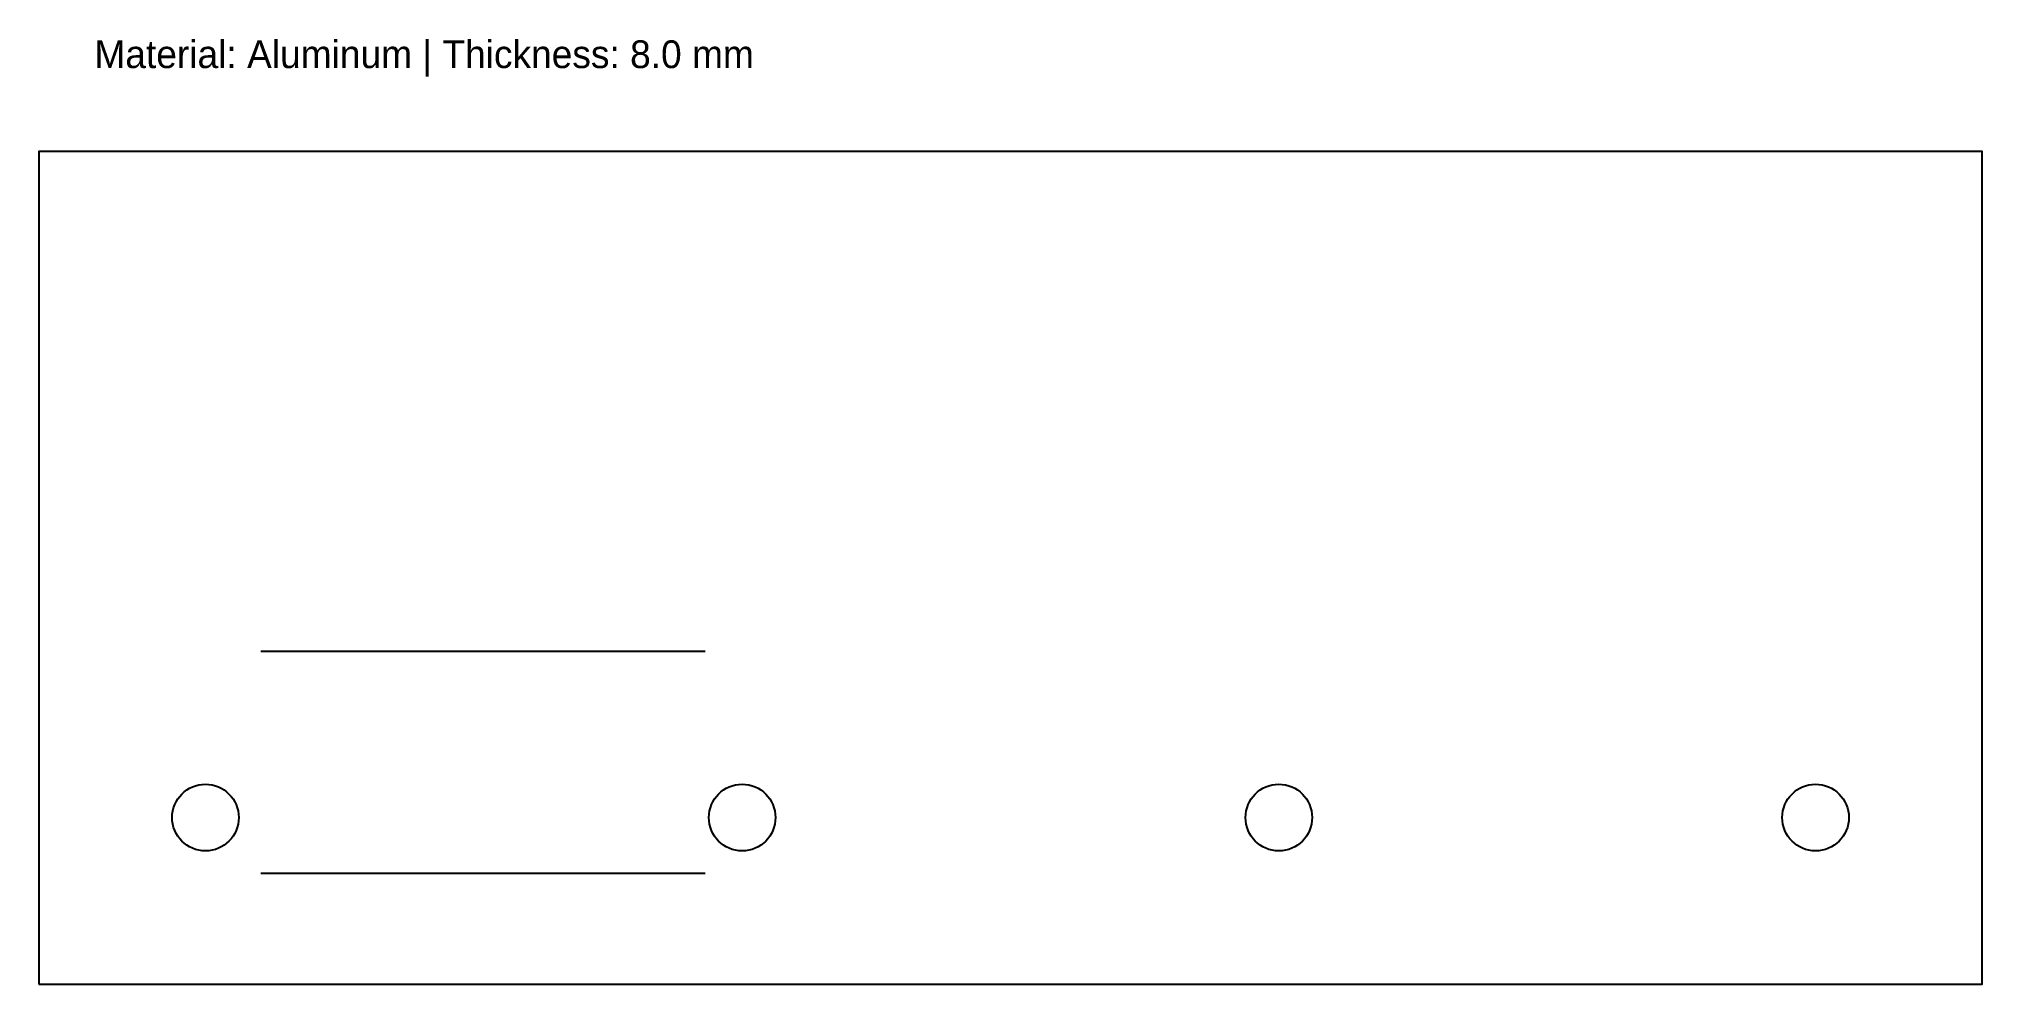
# Model space of a CAD drawing. Header units: metres. Extents: x 0 to 350, y 0 to 170.
import ezdxf

# ---------------------------------------------------------------- set-up
doc = ezdxf.new("R2010")
doc.units = ezdxf.units.M

msp = doc.modelspace()

# ---------------------------------------------------------------- linework, layer by layer
at = {"linetype": 'CONTINUOUS'}
for p, q in [((40, 60), (120, 60)), ((40, 20), (120, 20))]:
    msp.add_line(p, q, dxfattribs=at)
msp.add_lwpolyline([(0, 0), (350, 0), (350, 150), (0, 150)], close=True)
for centre in [(30, 30), (126.67, 30), (223.33, 30), (320, 30)]:
    msp.add_circle(centre, 6)

# ---------------------------------------------------------------- texts
at = {"layer": 'NOTES'}
msp.add_text('Material: Aluminum | Thickness: 8.0 mm', height=5, dxfattribs=at).set_placement((10, 165))

doc.saveas('drawing.dxf')
